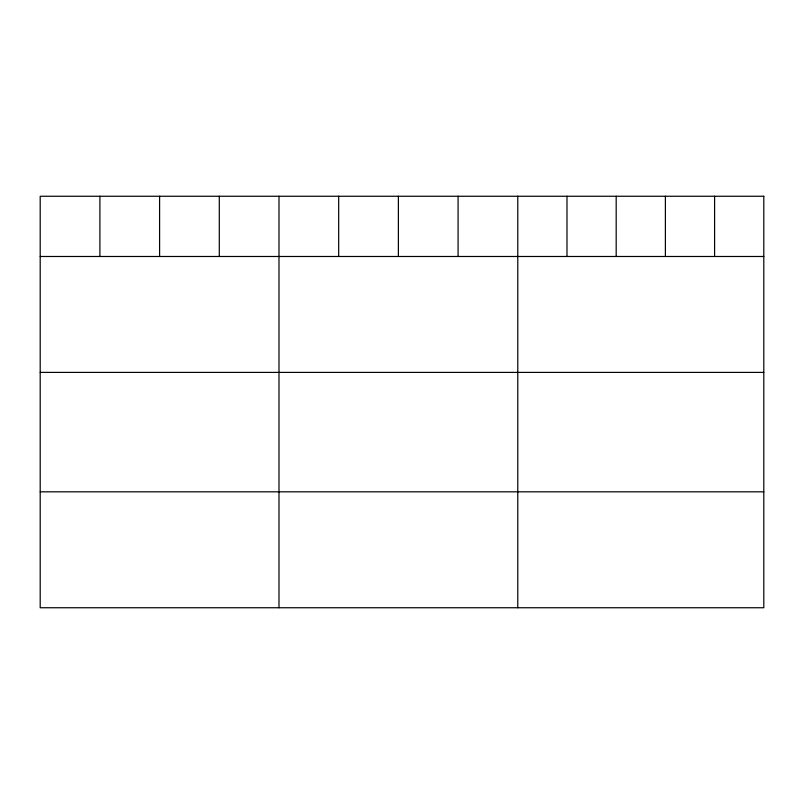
<?xml version="1.0" encoding="UTF-8"?>
<svg xmlns="http://www.w3.org/2000/svg" width="804" height="804" viewBox="0 0 804 804"><rect width="100%" height="100%" fill="white"/><g stroke="black" fill="none" stroke-linecap="round" stroke-linejoin="round"><path stroke-width="1.21" d="M40.2 256.486L763.8 256.486M40.2 372.403L763.8 372.403M40.2 491.827L763.8 491.827M714.595 196.256L714.595 256.486M665.39 196.256L665.39 256.486M616.186 196.256L616.186 256.486M566.981 196.256L566.981 256.486M517.776 196.256L517.776 607.744M458.079 196.256L458.079 256.486M398.382 196.256L398.382 256.486M338.685 196.256L338.685 256.486M278.988 196.256L278.988 607.744M219.291 196.256L219.291 256.486M159.594 196.256L159.594 256.486M99.897 196.256L99.897 256.486M763.8 196.256L40.2 196.256L40.2 607.744L763.8 607.744L763.8 196.256"/></g></svg>
